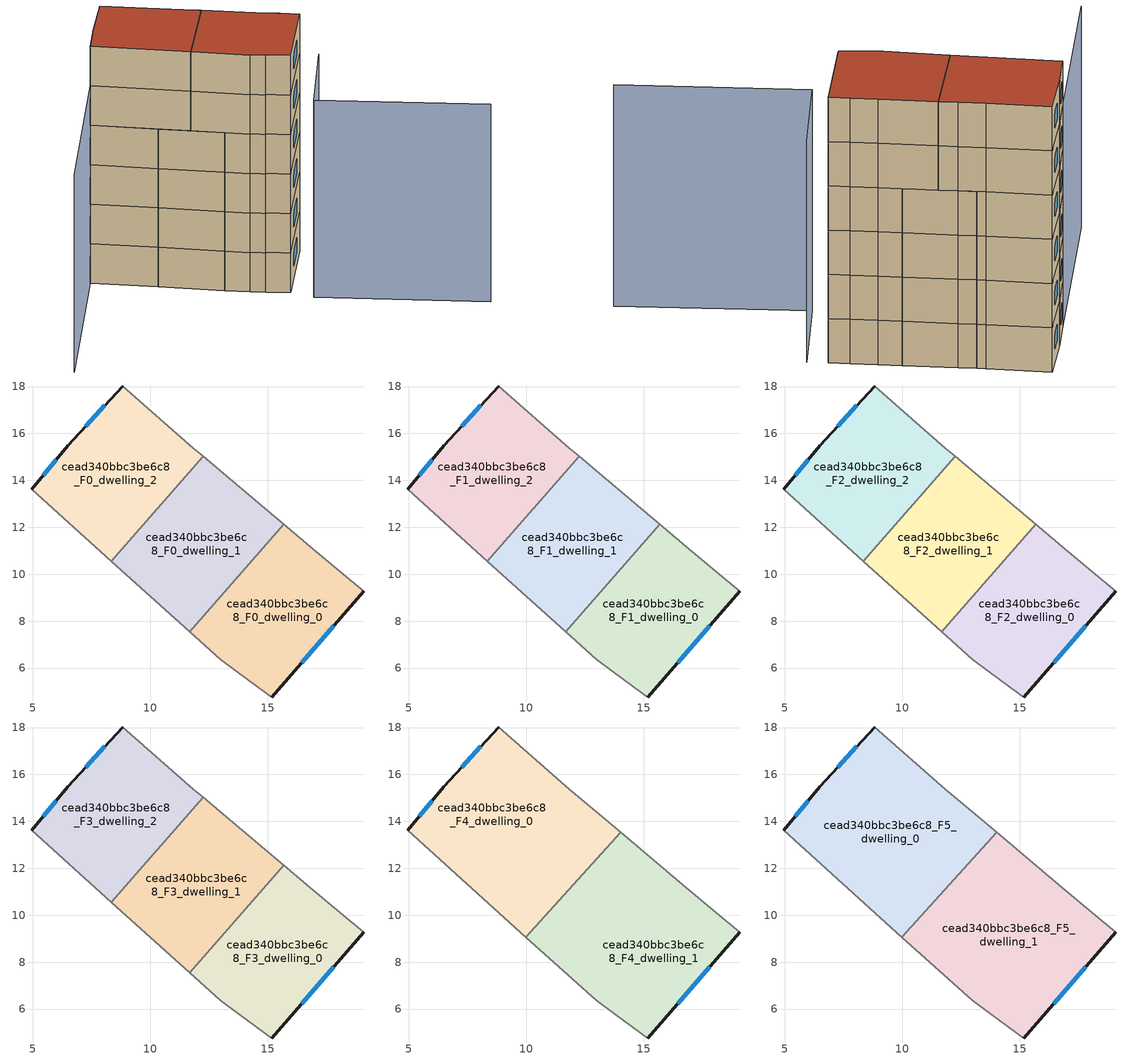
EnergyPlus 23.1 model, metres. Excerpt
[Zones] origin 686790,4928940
cead340bbc3be6c8_F0_dwelling_0
 floor ground (EU_floor_Construction): 18.1,10.11 19.11,9.26 15.17,4.76 13.81,5.75 12.98,6.36 11.68,7.54 15.7,12.13 16.83,11.17 z0
 wall outside (EU_wall_Construction): 15.17,4.76 19.11,9.26 z0:3
 wall adiabatic (EU_wall_Construction): 11.68,7.54 12.98,6.36 13.81,5.75 15.17,4.76 / 19.11,9.26 18.1,10.11 16.83,11.17 15.7,12.13 z0:3
 wall to cead340bbc3be6c8_F0_dwelling_1 (EU_wall_Construction): 15.7,12.13 11.68,7.54 z0:3
 window (EU_Window_Construction): 16.45,6.23 17.83,7.8 z0.98:2.02
cead340bbc3be6c8_F0_dwelling_1
 floor ground (EU_floor_Construction): 13.11,14.31 15.7,12.13 11.68,7.54 8.34,10.56 12.26,15.03 z0
 wall adiabatic (EU_wall_Construction): 15.7,12.13 13.11,14.31 12.26,15.03 / 8.34,10.56 11.68,7.54 z0:3
 wall to cead340bbc3be6c8_F0_dwelling_2 (EU_wall_Construction): 12.25,15.03 8.34,10.56 z0:3
cead340bbc3be6c8_F0_dwelling_2
 floor ground (EU_floor_Construction): 11.84,15.37 12.26,15.03 8.34,10.56 4.94,13.62 6.49,15.48 8.82,18.02 z0
 wall outside (EU_wall_Construction): 8.82,18.02 6.49,15.48 4.94,13.62 z0:3
 wall adiabatic (EU_wall_Construction): 12.26,15.03 11.84,15.37 8.82,18.02 / 4.94,13.62 8.34,10.56 z0:3
 window (EU_Window_Construction): 8.06,17.2 7.25,16.31 / 5.99,14.88 5.45,14.23 z0.98:2.02
cead340bbc3be6c8_F1_dwelling_0
 floor to cead340bbc3be6c8_F0_dwelling_0 (EU_floor_Construction): 18.1,10.11 19.11,9.26 15.17,4.76 13.81,5.75 12.98,6.36 11.68,7.54 15.7,12.13 16.83,11.17 z3
 wall outside (EU_wall_Construction): 15.17,4.76 19.11,9.26 z3:6
 wall adiabatic (EU_wall_Construction): 11.68,7.54 12.98,6.36 13.81,5.75 15.17,4.76 / 19.11,9.26 18.1,10.11 16.83,11.17 15.7,12.13 z3:6
 wall to cead340bbc3be6c8_F1_dwelling_1 (EU_wall_Construction): 15.7,12.13 11.68,7.54 z3:6
 window (EU_Window_Construction): 16.45,6.23 17.83,7.8 z3.98:5.02
cead340bbc3be6c8_F1_dwelling_1
 floor to cead340bbc3be6c8_F0_dwelling_1 (EU_floor_Construction): 13.11,14.31 15.7,12.13 11.68,7.54 8.34,10.56 12.25,15.03 z3
 wall adiabatic (EU_wall_Construction): 15.7,12.13 13.11,14.31 12.26,15.03 / 8.34,10.56 11.68,7.54 z3:6
 wall to cead340bbc3be6c8_F1_dwelling_2 (EU_wall_Construction): 12.25,15.03 8.34,10.56 z3:6
cead340bbc3be6c8_F1_dwelling_2
 floor to cead340bbc3be6c8_F0_dwelling_2 (EU_floor_Construction): 11.84,15.37 12.25,15.03 8.34,10.56 4.94,13.62 6.49,15.48 8.82,18.02 z3
 wall outside (EU_wall_Construction): 8.82,18.02 6.49,15.48 4.94,13.62 z3:6
 wall adiabatic (EU_wall_Construction): 12.26,15.03 11.84,15.37 8.82,18.02 / 4.94,13.62 8.34,10.56 z3:6
 window (EU_Window_Construction): 8.06,17.2 7.25,16.31 / 5.99,14.88 5.45,14.23 z3.98:5.02
cead340bbc3be6c8_F2_dwelling_0
 floor to cead340bbc3be6c8_F1_dwelling_0 (EU_floor_Construction): 18.1,10.11 19.11,9.26 15.17,4.76 13.81,5.75 12.98,6.36 11.68,7.54 15.7,12.13 16.83,11.17 z6
 wall outside (EU_wall_Construction): 15.17,4.76 19.11,9.26 z6:9
 wall adiabatic (EU_wall_Construction): 11.68,7.54 12.98,6.36 13.81,5.75 15.17,4.76 / 19.11,9.26 18.1,10.11 16.83,11.17 15.7,12.13 z6:9
 wall to cead340bbc3be6c8_F2_dwelling_1 (EU_wall_Construction): 15.7,12.13 11.68,7.54 z6:9
 window (EU_Window_Construction): 16.45,6.23 17.83,7.8 z6.98:8.02
cead340bbc3be6c8_F2_dwelling_1
 floor to cead340bbc3be6c8_F1_dwelling_1 (EU_floor_Construction): 13.11,14.31 15.7,12.13 11.68,7.54 8.34,10.56 12.25,15.03 z6
 wall adiabatic (EU_wall_Construction): 15.7,12.13 13.11,14.31 12.26,15.03 / 8.34,10.56 11.68,7.54 z6:9
 wall to cead340bbc3be6c8_F2_dwelling_2 (EU_wall_Construction): 12.25,15.03 8.34,10.56 z6:9
cead340bbc3be6c8_F2_dwelling_2
 floor to cead340bbc3be6c8_F1_dwelling_2 (EU_floor_Construction): 11.84,15.37 12.25,15.03 8.34,10.56 4.94,13.62 6.49,15.48 8.82,18.02 z6
 wall outside (EU_wall_Construction): 8.82,18.02 6.49,15.48 4.94,13.62 z6:9
 wall adiabatic (EU_wall_Construction): 12.26,15.03 11.84,15.37 8.82,18.02 / 4.94,13.62 8.34,10.56 z6:9
 window (EU_Window_Construction): 8.06,17.2 7.25,16.31 / 5.99,14.88 5.45,14.23 z6.98:8.02
cead340bbc3be6c8_F3_dwelling_0
 floor to cead340bbc3be6c8_F2_dwelling_0 (EU_floor_Construction): 18.1,10.11 19.11,9.26 15.17,4.76 13.81,5.75 12.98,6.36 11.68,7.54 15.7,12.13 16.83,11.17 z9
 wall outside (EU_wall_Construction): 15.17,4.76 19.11,9.26 z9:12
 wall adiabatic (EU_wall_Construction): 11.68,7.54 12.98,6.36 13.81,5.75 15.17,4.76 / 19.11,9.26 18.1,10.11 16.83,11.17 15.7,12.13 z9:12
 wall to cead340bbc3be6c8_F3_dwelling_1 (EU_wall_Construction): 15.7,12.13 11.68,7.54 z9:12
 window (EU_Window_Construction): 16.45,6.23 17.83,7.8 z9.98:11.02
cead340bbc3be6c8_F3_dwelling_1
 floor to cead340bbc3be6c8_F2_dwelling_1 (EU_floor_Construction): 13.11,14.31 15.7,12.13 11.68,7.54 8.34,10.56 12.25,15.03 z9
 wall adiabatic (EU_wall_Construction): 15.7,12.13 13.11,14.31 12.26,15.03 / 8.34,10.56 11.68,7.54 z9:12
 wall to cead340bbc3be6c8_F3_dwelling_2 (EU_wall_Construction): 12.25,15.03 8.34,10.56 z9:12
cead340bbc3be6c8_F3_dwelling_2
 floor to cead340bbc3be6c8_F2_dwelling_2 (EU_floor_Construction): 11.84,15.37 12.25,15.03 8.34,10.56 4.94,13.62 6.49,15.48 8.82,18.02 z9
 wall outside (EU_wall_Construction): 8.82,18.02 6.49,15.48 4.94,13.62 z9:12
 wall adiabatic (EU_wall_Construction): 12.26,15.03 11.84,15.37 8.82,18.02 / 4.94,13.62 8.34,10.56 z9:12
 window (EU_Window_Construction): 8.06,17.2 7.25,16.31 / 5.99,14.88 5.45,14.23 z9.98:11.02
cead340bbc3be6c8_F4_dwelling_0
 floor to cead340bbc3be6c8_F3_dwelling_1 (EU_floor_Construction): 13.11,14.31 14.03,13.54 9.99,9.07 8.34,10.56 12.25,15.03 z12
 floor to cead340bbc3be6c8_F3_dwelling_2 (EU_floor_Construction): 11.84,15.37 12.25,15.03 8.34,10.56 4.94,13.62 6.49,15.48 8.82,18.02 z12
 wall outside (EU_wall_Construction): 8.82,18.02 6.49,15.48 4.94,13.62 z12:15
 wall adiabatic (EU_wall_Construction): 14.03,13.54 13.11,14.31 11.84,15.37 8.82,18.02 / 4.94,13.62 9.99,9.07 z12:15
 wall to cead340bbc3be6c8_F4_dwelling_1 (EU_wall_Construction): 9.99,9.07 14.03,13.54 z12:15
 window (EU_Window_Construction): 8.06,17.2 7.25,16.31 / 5.99,14.88 5.45,14.23 z12.98:14.02
cead340bbc3be6c8_F4_dwelling_1
 floor to cead340bbc3be6c8_F3_dwelling_0 (EU_floor_Construction): 18.1,10.11 19.11,9.26 15.17,4.76 13.81,5.75 12.98,6.36 11.68,7.54 15.7,12.13 16.83,11.17 z12
 floor to cead340bbc3be6c8_F3_dwelling_1 (EU_floor_Construction): 15.7,12.13 11.68,7.54 9.99,9.07 14.03,13.54 z12
 wall outside (EU_wall_Construction): 15.17,4.76 19.11,9.26 z12:15
 wall adiabatic (EU_wall_Construction): 19.11,9.26 18.1,10.11 16.83,11.17 14.03,13.54 / 9.99,9.07 12.98,6.36 13.81,5.75 15.17,4.76 z12:15
 window (EU_Window_Construction): 16.45,6.23 17.83,7.8 z12.98:14.02
cead340bbc3be6c8_F5_dwelling_0
 floor to cead340bbc3be6c8_F4_dwelling_0 (EU_floor_Construction): 11.84,15.37 13.11,14.31 14.03,13.54 9.99,9.07 4.94,13.62 6.49,15.48 8.82,18.02 z15
 wall outside (EU_wall_Construction): 8.82,18.02 6.49,15.48 4.94,13.62 z15:18
 wall adiabatic (EU_wall_Construction): 14.03,13.54 13.11,14.31 11.84,15.37 8.82,18.02 / 4.94,13.62 9.99,9.07 z15:18
 wall to cead340bbc3be6c8_F5_dwelling_1 (EU_wall_Construction): 9.99,9.07 14.03,13.54 z15:18
 window (EU_Window_Construction): 8.06,17.2 7.25,16.31 / 5.99,14.88 5.45,14.23 z15.98:17.02
 roof outside (EU_roof_Construction): 9.99,9.07 14.03,13.54 13.11,14.31 11.84,15.37 8.82,18.02 6.49,15.48 4.94,13.62 z18
cead340bbc3be6c8_F5_dwelling_1
 floor to cead340bbc3be6c8_F4_dwelling_1 (EU_floor_Construction): 16.83,11.17 18.1,10.11 19.11,9.26 15.17,4.76 13.81,5.75 12.98,6.36 9.99,9.07 14.03,13.54 z15
 wall outside (EU_wall_Construction): 15.17,4.76 19.11,9.26 z15:18
 wall adiabatic (EU_wall_Construction): 19.11,9.26 18.1,10.11 16.83,11.17 14.03,13.54 / 9.99,9.07 12.98,6.36 13.81,5.75 15.17,4.76 z15:18
 window (EU_Window_Construction): 16.45,6.23 17.83,7.8 z15.98:17.02
 roof outside (EU_roof_Construction): 15.17,4.76 19.11,9.26 18.1,10.11 16.83,11.17 14.03,13.54 9.99,9.07 12.98,6.36 13.81,5.75 z18
shading: 25.37,-4.14 16,3.26 / 16,3.26 20.11,8.46 / -3.38,3.8 4.94,13.62 z0:15
[Building]
EU S2 Campaign: North Axis=0; Terrain=City; Solar Distribution=FullExterior
[Site:Location]
Bologna: Latitude=44.5; Longitude=11.25; Time Zone=1; Elevation=37
[SizingPeriod:WeatherFileDays]
AnnualSizingPeriod: Begin Month=1; Begin Day of Month=1; End Month=12; End Day of Month=31; Day of Week for Start Day=Monday; Use Weather File Daylight Saving Period=No; Use Weather File Rain and Snow Indicators=No
[MATERIAL]
EU_InternalMass_Material: Roughness=MediumRough; Thickness=0.1; Conductivity=1; Density=1800; Specific Heat=900; Thermal Absorptance=0.9; Solar Absorptance=0.7; Visible Absorptance=0.7
[MATERIAL:NOMASS] Roughness=MediumRough; Thermal Absorptance=0.9; Solar Absorptance=0.7; Visible Absorptance=0.7
Name | Thermal Resistance
EU_wall_NoMass | 0.905828
EU_roof_NoMass | 0.37593
EU_floor_NoMass | 0.67114
[WINDOWMATERIAL:SIMPLEGLAZINGSYSTEM]
EU_Window_SimpleGlazing: UFactor=4.52486; Solar Heat Gain Coefficient=0.85; Visible Transmittance=0.85
[CONSTRUCTION]
EU_wall_Construction: EU_wall_NoMass
EU_roof_Construction: EU_roof_NoMass
EU_floor_Construction: EU_floor_NoMass
EU_InternalMass_Construction: EU_InternalMass_Material
EU_Window_Construction: EU_Window_SimpleGlazing
[ZONE] Type=1; Multiplier=1; Ceiling Height=autocalculate; Floor Area=autocalculate; Part of Total Floor Area=Yes
Name | Volume
cead340bbc3be6c8_F0_dwelling_0 | 81.4248
cead340bbc3be6c8_F1_dwelling_0; cead340bbc3be6c8_F2_dwelling_0; cead340bbc3be6c8_F3_dwelling_0; cead340bbc3be6c8_F1_dwelling_1; cead340bbc3be6c8_F2_dwelling_1; cead340bbc3be6c8_F3_dwelling_1 | 81.4226
cead340bbc3be6c8_F4_dwelling_0 | 122.128
cead340bbc3be6c8_F5_dwelling_0 | 122.13
cead340bbc3be6c8_F0_dwelling_1 | 81.4219
cead340bbc3be6c8_F4_dwelling_1 | 122.132
cead340bbc3be6c8_F5_dwelling_1 | 122.131
cead340bbc3be6c8_F0_dwelling_2 | 81.4255
cead340bbc3be6c8_F1_dwelling_2; cead340bbc3be6c8_F2_dwelling_2; cead340bbc3be6c8_F3_dwelling_2 | 81.4263
[INTERNALMASS] Construction=EU_InternalMass_Construction
Name | Zone or ZoneList | Surface Area
cead340bbc3be6c8_F0_dwelling_0_EU_InternalMass | cead340bbc3be6c8_F0_dwelling_0 | 27.1411
cead340bbc3be6c8_F0_dwelling_1_EU_InternalMass | cead340bbc3be6c8_F0_dwelling_1 | 27.1411
cead340bbc3be6c8_F0_dwelling_2_EU_InternalMass | cead340bbc3be6c8_F0_dwelling_2 | 27.142
cead340bbc3be6c8_F1_dwelling_0_EU_InternalMass | cead340bbc3be6c8_F1_dwelling_0 | 27.1411
cead340bbc3be6c8_F1_dwelling_1_EU_InternalMass | cead340bbc3be6c8_F1_dwelling_1 | 27.1411
cead340bbc3be6c8_F1_dwelling_2_EU_InternalMass | cead340bbc3be6c8_F1_dwelling_2 | 27.142
cead340bbc3be6c8_F2_dwelling_0_EU_InternalMass | cead340bbc3be6c8_F2_dwelling_0 | 27.1411
cead340bbc3be6c8_F2_dwelling_1_EU_InternalMass | cead340bbc3be6c8_F2_dwelling_1 | 27.1411
cead340bbc3be6c8_F2_dwelling_2_EU_InternalMass | cead340bbc3be6c8_F2_dwelling_2 | 27.142
cead340bbc3be6c8_F3_dwelling_0_EU_InternalMass | cead340bbc3be6c8_F3_dwelling_0 | 27.1411
cead340bbc3be6c8_F3_dwelling_1_EU_InternalMass | cead340bbc3be6c8_F3_dwelling_1 | 27.1411
cead340bbc3be6c8_F3_dwelling_2_EU_InternalMass | cead340bbc3be6c8_F3_dwelling_2 | 27.142
cead340bbc3be6c8_F4_dwelling_0_EU_InternalMass | cead340bbc3be6c8_F4_dwelling_0 | 40.709
cead340bbc3be6c8_F4_dwelling_1_EU_InternalMass | cead340bbc3be6c8_F4_dwelling_1 | 40.7104
cead340bbc3be6c8_F5_dwelling_0_EU_InternalMass | cead340bbc3be6c8_F5_dwelling_0 | 40.709
cead340bbc3be6c8_F5_dwelling_1_EU_InternalMass | cead340bbc3be6c8_F5_dwelling_1 | 40.7104
[OTHEREQUIPMENT] Fuel Type=Electricity; Design Level Calculation Method=Watts/Area; Power per Zone Floor Area=1; Fraction Latent=0; Fraction Radiant=0; Fraction Lost=0; Carbon Dioxide Generation Rate=0; EndUse Subcategory=EU_Step8_InternalGains
Name | Zone or ZoneList or Space or SpaceList | Schedule
EU_Step8_InternalGain_cead340bbc3be6c8_F0_dwelling_0_f000 | cead340bbc3be6c8_F0_dwelling_0 | EU_Step8_GainSchedule_cead340bbc3be6c8_F0_dwelling_0_f000
EU_Step8_InternalGain_cead340bbc3be6c8_F0_dwelling_1_f000 | cead340bbc3be6c8_F0_dwelling_1 | EU_Step8_GainSchedule_cead340bbc3be6c8_F0_dwelling_1_f000
EU_Step8_InternalGain_cead340bbc3be6c8_F0_dwelling_2_f000 | cead340bbc3be6c8_F0_dwelling_2 | EU_Step8_GainSchedule_cead340bbc3be6c8_F0_dwelling_2_f000
EU_Step8_InternalGain_cead340bbc3be6c8_F1_dwelling_0_f000 | cead340bbc3be6c8_F1_dwelling_0 | EU_Step8_GainSchedule_cead340bbc3be6c8_F1_dwelling_0_f000
EU_Step8_InternalGain_cead340bbc3be6c8_F1_dwelling_1_f000 | cead340bbc3be6c8_F1_dwelling_1 | EU_Step8_GainSchedule_cead340bbc3be6c8_F1_dwelling_1_f000
EU_Step8_InternalGain_cead340bbc3be6c8_F1_dwelling_2_f000 | cead340bbc3be6c8_F1_dwelling_2 | EU_Step8_GainSchedule_cead340bbc3be6c8_F1_dwelling_2_f000
EU_Step8_InternalGain_cead340bbc3be6c8_F2_dwelling_0_f000 | cead340bbc3be6c8_F2_dwelling_0 | EU_Step8_GainSchedule_cead340bbc3be6c8_F2_dwelling_0_f000
EU_Step8_InternalGain_cead340bbc3be6c8_F2_dwelling_1_f000 | cead340bbc3be6c8_F2_dwelling_1 | EU_Step8_GainSchedule_cead340bbc3be6c8_F2_dwelling_1_f000
EU_Step8_InternalGain_cead340bbc3be6c8_F2_dwelling_2_f000 | cead340bbc3be6c8_F2_dwelling_2 | EU_Step8_GainSchedule_cead340bbc3be6c8_F2_dwelling_2_f000
EU_Step8_InternalGain_cead340bbc3be6c8_F3_dwelling_0_f000 | cead340bbc3be6c8_F3_dwelling_0 | EU_Step8_GainSchedule_cead340bbc3be6c8_F3_dwelling_0_f000
EU_Step8_InternalGain_cead340bbc3be6c8_F3_dwelling_1_f000 | cead340bbc3be6c8_F3_dwelling_1 | EU_Step8_GainSchedule_cead340bbc3be6c8_F3_dwelling_1_f000
EU_Step8_InternalGain_cead340bbc3be6c8_F3_dwelling_2_f000 | cead340bbc3be6c8_F3_dwelling_2 | EU_Step8_GainSchedule_cead340bbc3be6c8_F3_dwelling_2_f000
EU_Step8_InternalGain_cead340bbc3be6c8_F4_dwelling_0_f000 | cead340bbc3be6c8_F4_dwelling_0 | EU_Step8_GainSchedule_cead340bbc3be6c8_F4_dwelling_0_f000
EU_Step8_InternalGain_cead340bbc3be6c8_F4_dwelling_1_f000 | cead340bbc3be6c8_F4_dwelling_1 | EU_Step8_GainSchedule_cead340bbc3be6c8_F4_dwelling_1_f000
EU_Step8_InternalGain_cead340bbc3be6c8_F5_dwelling_0_f000 | cead340bbc3be6c8_F5_dwelling_0 | EU_Step8_GainSchedule_cead340bbc3be6c8_F5_dwelling_0_f000
EU_Step8_InternalGain_cead340bbc3be6c8_F5_dwelling_1_f000 | cead340bbc3be6c8_F5_dwelling_1 | EU_Step8_GainSchedule_cead340bbc3be6c8_F5_dwelling_1_f000
[ZONEVENTILATION:DESIGNFLOWRATE] Schedule=EU_AlwaysOn; Design Flow Rate Calculation Method=AirChanges/Hour; Air Changes per Hour=0.73129; Ventilation Type=Natural; Fan Pressure Rise=0; Fan Total Efficiency=1; Constant Term Coefficient=1; Temperature Term Coefficient=0; Velocity Term Coefficient=0; Velocity Squared Term Coefficient=0; Minimum Indoor Temperature=-100; Maximum Indoor Temperature=100; Delta Temperature=-100; Minimum Outdoor Temperature=-100; Maximum Outdoor Temperature=100; Maximum Wind Speed=40
Name | Zone or ZoneList or Space or SpaceList
EU_ConstantAir_cead340bbc3be6c8_F0_dwelling_0 | cead340bbc3be6c8_F0_dwelling_0
EU_ConstantAir_cead340bbc3be6c8_F0_dwelling_1 | cead340bbc3be6c8_F0_dwelling_1
EU_ConstantAir_cead340bbc3be6c8_F0_dwelling_2 | cead340bbc3be6c8_F0_dwelling_2
EU_ConstantAir_cead340bbc3be6c8_F1_dwelling_0 | cead340bbc3be6c8_F1_dwelling_0
EU_ConstantAir_cead340bbc3be6c8_F1_dwelling_1 | cead340bbc3be6c8_F1_dwelling_1
EU_ConstantAir_cead340bbc3be6c8_F1_dwelling_2 | cead340bbc3be6c8_F1_dwelling_2
EU_ConstantAir_cead340bbc3be6c8_F2_dwelling_0 | cead340bbc3be6c8_F2_dwelling_0
EU_ConstantAir_cead340bbc3be6c8_F2_dwelling_1 | cead340bbc3be6c8_F2_dwelling_1
EU_ConstantAir_cead340bbc3be6c8_F2_dwelling_2 | cead340bbc3be6c8_F2_dwelling_2
EU_ConstantAir_cead340bbc3be6c8_F3_dwelling_0 | cead340bbc3be6c8_F3_dwelling_0
EU_ConstantAir_cead340bbc3be6c8_F3_dwelling_1 | cead340bbc3be6c8_F3_dwelling_1
EU_ConstantAir_cead340bbc3be6c8_F3_dwelling_2 | cead340bbc3be6c8_F3_dwelling_2
EU_ConstantAir_cead340bbc3be6c8_F4_dwelling_0 | cead340bbc3be6c8_F4_dwelling_0
EU_ConstantAir_cead340bbc3be6c8_F4_dwelling_1 | cead340bbc3be6c8_F4_dwelling_1
EU_ConstantAir_cead340bbc3be6c8_F5_dwelling_0 | cead340bbc3be6c8_F5_dwelling_0
EU_ConstantAir_cead340bbc3be6c8_F5_dwelling_1 | cead340bbc3be6c8_F5_dwelling_1
[HVACTEMPLATE:THERMOSTAT] Constant Heating Setpoint=20; Constant Cooling Setpoint=50
EU_HeatOnly_cead340bbc3be6c8_F0_dwelling_0; EU_HeatOnly_cead340bbc3be6c8_F0_dwelling_1; EU_HeatOnly_cead340bbc3be6c8_F0_dwelling_2; EU_HeatOnly_cead340bbc3be6c8_F1_dwelling_0; EU_HeatOnly_cead340bbc3be6c8_F1_dwelling_1; EU_HeatOnly_cead340bbc3be6c8_F1_dwelling_2; EU_HeatOnly_cead340bbc3be6c8_F2_dwelling_0; EU_HeatOnly_cead340bbc3be6c8_F2_dwelling_1; EU_HeatOnly_cead340bbc3be6c8_F2_dwelling_2; EU_HeatOnly_cead340bbc3be6c8_F3_dwelling_0; EU_HeatOnly_cead340bbc3be6c8_F3_dwelling_1; EU_HeatOnly_cead340bbc3be6c8_F3_dwelling_2; EU_HeatOnly_cead340bbc3be6c8_F4_dwelling_0; EU_HeatOnly_cead340bbc3be6c8_F4_dwelling_1; EU_HeatOnly_cead340bbc3be6c8_F5_dwelling_0; EU_HeatOnly_cead340bbc3be6c8_F5_dwelling_1
[HVACTEMPLATE:ZONE:IDEALLOADSAIRSYSTEM] System Availability Schedule=EU_AlwaysOn; Maximum Heating Supply Air Temperature=50; Minimum Cooling Supply Air Temperature=13; Maximum Heating Supply Air Humidity Ratio=0.0156; Minimum Cooling Supply Air Humidity Ratio=0.0077; Heating Limit=NoLimit; Cooling Limit=NoLimit; Heating Availability Schedule=EU_AlwaysOn; Cooling Availability Schedule=EU_CoolingOff; Dehumidification Control Type=ConstantSensibleHeatRatio; Cooling Sensible Heat Ratio=0.7; Dehumidification Setpoint=60; Humidification Control Type=None; Humidification Setpoint=30; Outdoor Air Method=None; Outdoor Air Flow Rate per Person=0.00944; Outdoor Air Flow Rate per Zone Floor Area=0; Outdoor Air Flow Rate per Zone=0; Demand Controlled Ventilation Type=None; Outdoor Air Economizer Type=NoEconomizer; Heat Recovery Type=None; Sensible Heat Recovery Effectiveness=0.7; Latent Heat Recovery Effectiveness=0.65
Name | Template Thermostat
cead340bbc3be6c8_F0_dwelling_0 | EU_HeatOnly_cead340bbc3be6c8_F0_dwelling_0
cead340bbc3be6c8_F0_dwelling_1 | EU_HeatOnly_cead340bbc3be6c8_F0_dwelling_1
cead340bbc3be6c8_F0_dwelling_2 | EU_HeatOnly_cead340bbc3be6c8_F0_dwelling_2
cead340bbc3be6c8_F1_dwelling_0 | EU_HeatOnly_cead340bbc3be6c8_F1_dwelling_0
cead340bbc3be6c8_F1_dwelling_1 | EU_HeatOnly_cead340bbc3be6c8_F1_dwelling_1
cead340bbc3be6c8_F1_dwelling_2 | EU_HeatOnly_cead340bbc3be6c8_F1_dwelling_2
cead340bbc3be6c8_F2_dwelling_0 | EU_HeatOnly_cead340bbc3be6c8_F2_dwelling_0
cead340bbc3be6c8_F2_dwelling_1 | EU_HeatOnly_cead340bbc3be6c8_F2_dwelling_1
cead340bbc3be6c8_F2_dwelling_2 | EU_HeatOnly_cead340bbc3be6c8_F2_dwelling_2
cead340bbc3be6c8_F3_dwelling_0 | EU_HeatOnly_cead340bbc3be6c8_F3_dwelling_0
cead340bbc3be6c8_F3_dwelling_1 | EU_HeatOnly_cead340bbc3be6c8_F3_dwelling_1
cead340bbc3be6c8_F3_dwelling_2 | EU_HeatOnly_cead340bbc3be6c8_F3_dwelling_2
cead340bbc3be6c8_F4_dwelling_0 | EU_HeatOnly_cead340bbc3be6c8_F4_dwelling_0
cead340bbc3be6c8_F4_dwelling_1 | EU_HeatOnly_cead340bbc3be6c8_F4_dwelling_1
cead340bbc3be6c8_F5_dwelling_0 | EU_HeatOnly_cead340bbc3be6c8_F5_dwelling_0
cead340bbc3be6c8_F5_dwelling_1 | EU_HeatOnly_cead340bbc3be6c8_F5_dwelling_1
[SIZING:ZONE] Zone Cooling Design Supply Air Temperature Input Method=SupplyAirTemperature; Zone Cooling Design Supply Air Temperature=13; Zone Heating Design Supply Air Temperature Input Method=SupplyAirTemperature; Zone Heating Design Supply Air Temperature=50; Zone Cooling Design Supply Air Humidity Ratio=0.008; Zone Heating Design Supply Air Humidity Ratio=0.008; Cooling Design Air Flow Method=DesignDay; Cooling Design Air Flow Rate=0; Cooling Minimum Air Flow per Zone Floor Area=0.000762; Cooling Minimum Air Flow=0; Cooling Minimum Air Flow Fraction=0.2; Heating Design Air Flow Method=DesignDay; Heating Design Air Flow Rate=0; Heating Maximum Air Flow per Zone Floor Area=0.002032; Heating Maximum Air Flow=0.141576; Heating Maximum Air Flow Fraction=0.3; Account for Dedicated Outdoor Air System=No; Dedicated Outdoor Air System Control Strategy=NeutralSupplyAir; Dedicated Outdoor Air Low Setpoint Temperature for Design=autosize; Dedicated Outdoor Air High Setpoint Temperature for Design=autosize; Zone Load Sizing Method=Sensible Load Only No Latent Load; Zone Latent Cooling Design Supply Air Humidity Ratio Input Method=HumidityRatioDifference; Zone Cooling Design Supply Air Humidity Ratio Difference=0.005; Zone Latent Heating Design Supply Air Humidity Ratio Input Method=HumidityRatioDifference; Zone Humidification Design Supply Air Humidity Ratio Difference=0.005
cead340bbc3be6c8_F0_dwelling_0; cead340bbc3be6c8_F0_dwelling_1; cead340bbc3be6c8_F0_dwelling_2; cead340bbc3be6c8_F1_dwelling_0; cead340bbc3be6c8_F1_dwelling_1; cead340bbc3be6c8_F1_dwelling_2; cead340bbc3be6c8_F2_dwelling_0; cead340bbc3be6c8_F2_dwelling_1; cead340bbc3be6c8_F2_dwelling_2; cead340bbc3be6c8_F3_dwelling_0; cead340bbc3be6c8_F3_dwelling_1; cead340bbc3be6c8_F3_dwelling_2; cead340bbc3be6c8_F4_dwelling_0; cead340bbc3be6c8_F4_dwelling_1; cead340bbc3be6c8_F5_dwelling_0; cead340bbc3be6c8_F5_dwelling_1
[SCHEDULE:CONSTANT]
Name | Hourly Value
EU_AlwaysOn | 1
EU_CoolingOff | 0
[SCHEDULE:FILE] Column Number=1; Rows to Skip at Top=0; Number of Hours of Data=8760; Column Separator=Comma; Interpolate to Timestep=No; Minutes per Item=60; Adjust Schedule for Daylight Savings=Yes
Name | File
EU_Step8_GainSchedule_cead340bbc3be6c8_F0_dwelling_0_f000 | ../../schedules/cead340bbc3be6c8/cead340bbc3be6c8_F0_dwelling_0_f000_gain.csv
EU_Step8_GainSchedule_cead340bbc3be6c8_F0_dwelling_1_f000 | ../../schedules/cead340bbc3be6c8/cead340bbc3be6c8_F0_dwelling_1_f000_gain.csv
EU_Step8_GainSchedule_cead340bbc3be6c8_F0_dwelling_2_f000 | ../../schedules/cead340bbc3be6c8/cead340bbc3be6c8_F0_dwelling_2_f000_gain.csv
EU_Step8_GainSchedule_cead340bbc3be6c8_F1_dwelling_0_f000 | ../../schedules/cead340bbc3be6c8/cead340bbc3be6c8_F1_dwelling_0_f000_gain.csv
EU_Step8_GainSchedule_cead340bbc3be6c8_F1_dwelling_1_f000 | ../../schedules/cead340bbc3be6c8/cead340bbc3be6c8_F1_dwelling_1_f000_gain.csv
EU_Step8_GainSchedule_cead340bbc3be6c8_F1_dwelling_2_f000 | ../../schedules/cead340bbc3be6c8/cead340bbc3be6c8_F1_dwelling_2_f000_gain.csv
EU_Step8_GainSchedule_cead340bbc3be6c8_F2_dwelling_0_f000 | ../../schedules/cead340bbc3be6c8/cead340bbc3be6c8_F2_dwelling_0_f000_gain.csv
EU_Step8_GainSchedule_cead340bbc3be6c8_F2_dwelling_1_f000 | ../../schedules/cead340bbc3be6c8/cead340bbc3be6c8_F2_dwelling_1_f000_gain.csv
EU_Step8_GainSchedule_cead340bbc3be6c8_F2_dwelling_2_f000 | ../../schedules/cead340bbc3be6c8/cead340bbc3be6c8_F2_dwelling_2_f000_gain.csv
EU_Step8_GainSchedule_cead340bbc3be6c8_F3_dwelling_0_f000 | ../../schedules/cead340bbc3be6c8/cead340bbc3be6c8_F3_dwelling_0_f000_gain.csv
EU_Step8_GainSchedule_cead340bbc3be6c8_F3_dwelling_1_f000 | ../../schedules/cead340bbc3be6c8/cead340bbc3be6c8_F3_dwelling_1_f000_gain.csv
EU_Step8_GainSchedule_cead340bbc3be6c8_F3_dwelling_2_f000 | ../../schedules/cead340bbc3be6c8/cead340bbc3be6c8_F3_dwelling_2_f000_gain.csv
EU_Step8_GainSchedule_cead340bbc3be6c8_F4_dwelling_0_f000 | ../../schedules/cead340bbc3be6c8/cead340bbc3be6c8_F4_dwelling_0_f000_gain.csv
EU_Step8_GainSchedule_cead340bbc3be6c8_F4_dwelling_1_f000 | ../../schedules/cead340bbc3be6c8/cead340bbc3be6c8_F4_dwelling_1_f000_gain.csv
EU_Step8_GainSchedule_cead340bbc3be6c8_F5_dwelling_0_f000 | ../../schedules/cead340bbc3be6c8/cead340bbc3be6c8_F5_dwelling_0_f000_gain.csv
EU_Step8_GainSchedule_cead340bbc3be6c8_F5_dwelling_1_f000 | ../../schedules/cead340bbc3be6c8/cead340bbc3be6c8_F5_dwelling_1_f000_gain.csv
